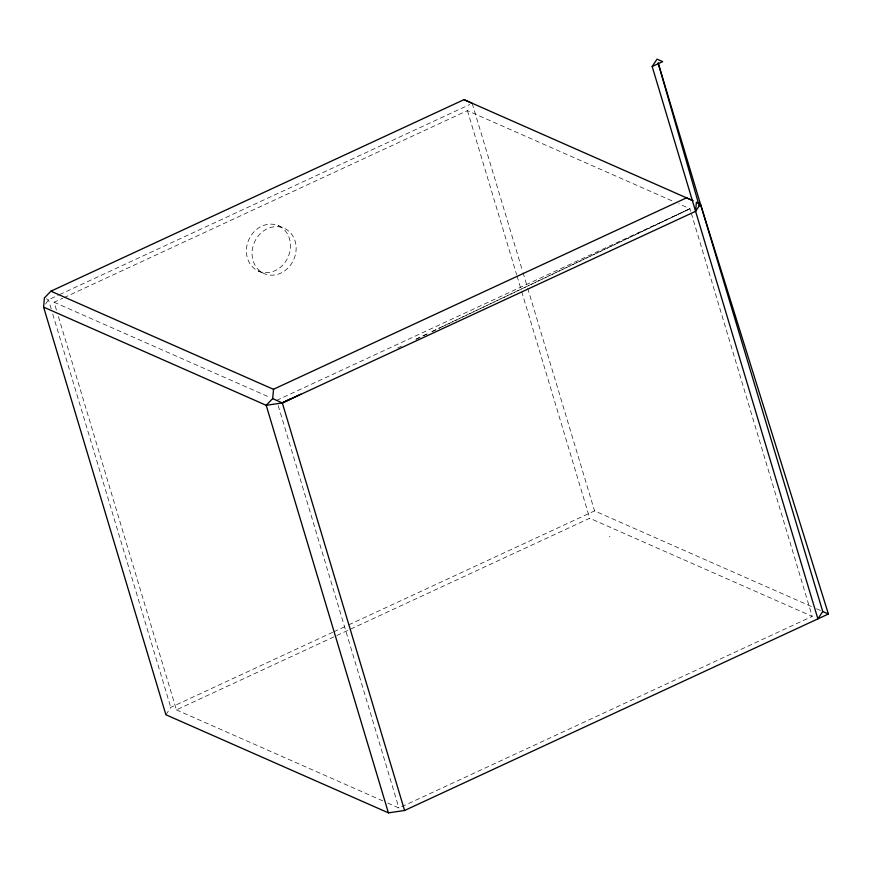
<?xml version="1.0" encoding="UTF-8"?>
<svg xmlns="http://www.w3.org/2000/svg" width="872" height="872" viewBox="0 0 872 872"><rect width="100%" height="100%" fill="white"/><g stroke="black" fill="none" stroke-linecap="round" stroke-linejoin="round"><path stroke-width="0.65" stroke-dasharray="4.36 3.27" d="M45.682 303.968L48.451 299.761L58.337 295.183M165.898 714.757L170.749 707.388L332.613 632.342M397.73 347.972L401.414 346.217M416.151 339.197L422.288 336.265M423.52 335.687L427.193 333.932M432.109 331.589L440.698 327.49M441.93 326.913L689.937 208.746L690.711 211.351M415.89 339.23L426.953 333.965M431.869 331.622L689.937 208.746L678.743 203.808M59.569 294.605L469.736 104.542M56.451 310.061L54.108 302.246L62.74 298.246M63.983 297.668L467.414 110.624L673.773 201.617M276.631 400.368L689.937 208.746M333.856 631.764L347.438 625.464M348.68 624.886L594.562 510.894L811.581 606.574M58.413 316.569L176.406 709.873L335.557 636.091M336.799 635.514L589.712 518.251L812.235 616.373L691.104 212.648M387.746 803.058L398.929 807.995L812.235 616.373M278.593 225.794A24.787 21.473 -66.2 0 1 280.326 267.366A24.787 21.473 -66.2 0 1 246.416 252.063A24.787 21.473 -66.2 0 1 278.593 225.794L284.25 228.29A24.787 21.473 -66.2 0 1 285.983 269.862A24.787 21.473 -66.2 0 1 252.073 254.559A24.787 21.473 -66.2 0 1 284.25 228.29M258.308 271.018L263.965 273.514M816.541 608.765L822.743 611.501M54.108 302.246L270.418 397.621M176.406 709.873L382.775 800.867M46.423 298.845L48.451 299.761L51.186 308.873M609.386 536.422L609.975 536.705M472.199 103.397L522.633 271.334M523.026 272.642L527.32 286.964M527.713 288.261L594.562 510.894M467.414 110.624L516.638 274.724M517.031 276.021L521.336 290.343M521.718 291.651L589.712 518.251M278.201 405.578L398.929 807.995M52.745 314.084L170.749 707.388"/><path stroke-width="1.31" d="M658.197 63.057L700.434 203.983L828.4 613.997L404.586 810.48L388.422 812.857L165.898 714.757L43.6 307.129L44.385 297.941L50.892 291.183L464.013 99.648L692.989 200.702M388.422 812.857L266.2 405.306L272.653 398.602L273.557 389.37L50.892 291.183M822.743 611.501L817.892 618.869L695.594 211.318L696.401 202.206L700.434 203.983L822.743 611.501L828.4 613.997M272.653 398.602L282.321 402.951L695.594 211.318L700.434 203.983L697.949 202.893M652.18 66.501L657.03 59.143L662.687 61.639L652.18 66.501L695.594 211.318M300.742 394.177L282.321 402.951L404.586 810.48M290.54 398.918L281.939 403.006L266.2 405.306L43.6 307.129M273.416 389.304L686.558 197.813L692.706 200.56M464.013 99.648L472.199 103.397M658.153 63.067L699.191 205.868"/></g></svg>
